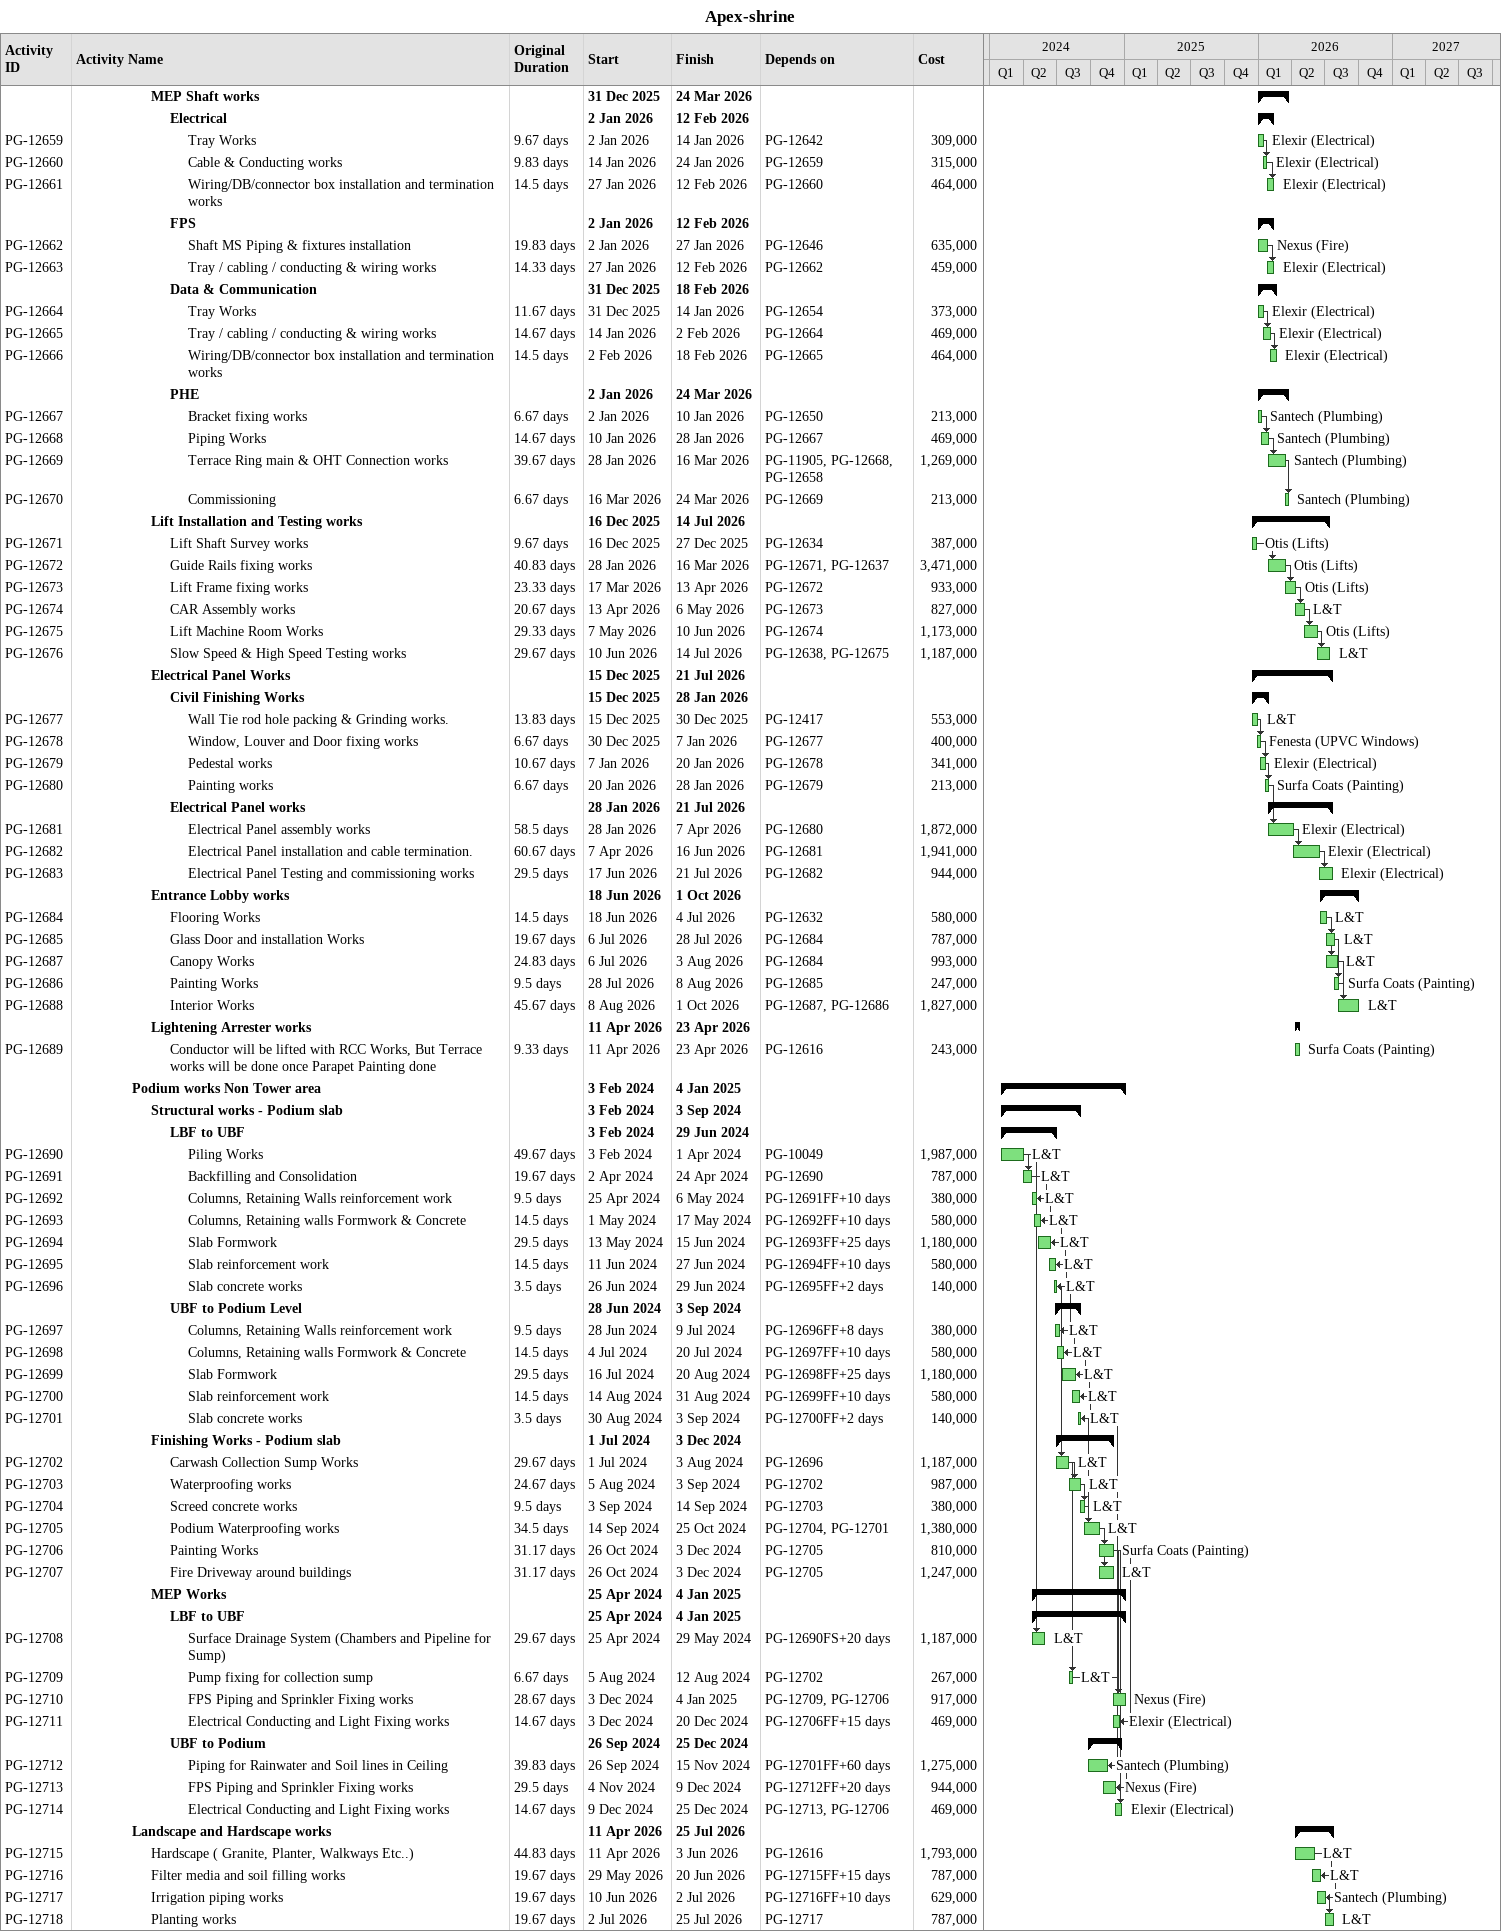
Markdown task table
Apex-shrine

| ID | Level | Task | Original duration | Start | Finish | Predecessors | Resources | Cost |
|---|---|---|---|---|---|---|---|---|
|  | 5 | **MEP Shaft works** |  | 2025-12-31 | 2026-03-24 |  |  |  |
|  | 6 | **Electrical** |  | 2026-01-02 | 2026-02-12 |  |  |  |
| PG-12659 | 7 | Tray Works | 9.67d | 2026-01-02 | 2026-01-14 | PG-12642 | Elexir (Electrical) | 309000 |
| PG-12660 | 7 | Cable & Conducting works | 9.83d | 2026-01-14 | 2026-01-24 | PG-12659 | Elexir (Electrical) | 315000 |
| PG-12661 | 7 | Wiring/DB/connector box installation and termination works | 14.5d | 2026-01-27 | 2026-02-12 | PG-12660 | Elexir (Electrical) | 464000 |
|  | 6 | **FPS** |  | 2026-01-02 | 2026-02-12 |  |  |  |
| PG-12662 | 7 | Shaft MS Piping & fixtures installation | 19.83d | 2026-01-02 | 2026-01-27 | PG-12646 | Nexus (Fire) | 635000 |
| PG-12663 | 7 | Tray / cabling / conducting & wiring works | 14.33d | 2026-01-27 | 2026-02-12 | PG-12662 | Elexir (Electrical) | 459000 |
|  | 6 | **Data & Communication** |  | 2025-12-31 | 2026-02-18 |  |  |  |
| PG-12664 | 7 | Tray Works | 11.67d | 2025-12-31 | 2026-01-14 | PG-12654 | Elexir (Electrical) | 373000 |
| PG-12665 | 7 | Tray / cabling / conducting & wiring works | 14.67d | 2026-01-14 | 2026-02-02 | PG-12664 | Elexir (Electrical) | 469000 |
| PG-12666 | 7 | Wiring/DB/connector box installation and termination works | 14.5d | 2026-02-02 | 2026-02-18 | PG-12665 | Elexir (Electrical) | 464000 |
|  | 6 | **PHE** |  | 2026-01-02 | 2026-03-24 |  |  |  |
| PG-12667 | 7 | Bracket fixing works | 6.67d | 2026-01-02 | 2026-01-10 | PG-12650 | Santech (Plumbing) | 213000 |
| PG-12668 | 7 | Piping Works | 14.67d | 2026-01-10 | 2026-01-28 | PG-12667 | Santech (Plumbing) | 469000 |
| PG-12669 | 7 | Terrace Ring main & OHT Connection works | 39.67d | 2026-01-28 | 2026-03-16 | PG-11905, PG-12668, PG-12658 | Santech (Plumbing) | 1269000 |
| PG-12670 | 7 | Commissioning | 6.67d | 2026-03-16 | 2026-03-24 | PG-12669 | Santech (Plumbing) | 213000 |
|  | 5 | **Lift Installation and Testing works** |  | 2025-12-16 | 2026-07-14 |  |  |  |
| PG-12671 | 6 | Lift Shaft Survey works | 9.67d | 2025-12-16 | 2025-12-27 | PG-12634 | Otis (Lifts) | 387000 |
| PG-12672 | 6 | Guide Rails fixing works | 40.83d | 2026-01-28 | 2026-03-16 | PG-12671, PG-12637 | Otis (Lifts) | 3471000 |
| PG-12673 | 6 | Lift Frame fixing works | 23.33d | 2026-03-17 | 2026-04-13 | PG-12672 | Otis (Lifts) | 933000 |
| PG-12674 | 6 | CAR Assembly works | 20.67d | 2026-04-13 | 2026-05-06 | PG-12673 | L&T | 827000 |
| PG-12675 | 6 | Lift Machine Room Works | 29.33d | 2026-05-07 | 2026-06-10 | PG-12674 | Otis (Lifts) | 1173000 |
| PG-12676 | 6 | Slow Speed & High Speed Testing works | 29.67d | 2026-06-10 | 2026-07-14 | PG-12638, PG-12675 | L&T | 1187000 |
|  | 5 | **Electrical Panel Works** |  | 2025-12-15 | 2026-07-21 |  |  |  |
|  | 6 | **Civil Finishing Works** |  | 2025-12-15 | 2026-01-28 |  |  |  |
| PG-12677 | 7 | Wall Tie rod hole packing & Grinding works. | 13.83d | 2025-12-15 | 2025-12-30 | PG-12417 | L&T | 553000 |
| PG-12678 | 7 | Window, Louver and Door fixing works | 6.67d | 2025-12-30 | 2026-01-07 | PG-12677 | Fenesta (UPVC Windows) | 400000 |
| PG-12679 | 7 | Pedestal works | 10.67d | 2026-01-07 | 2026-01-20 | PG-12678 | Elexir (Electrical) | 341000 |
| PG-12680 | 7 | Painting works | 6.67d | 2026-01-20 | 2026-01-28 | PG-12679 | Surfa Coats (Painting) | 213000 |
|  | 6 | **Electrical Panel works** |  | 2026-01-28 | 2026-07-21 |  |  |  |
| PG-12681 | 7 | Electrical Panel assembly works | 58.5d | 2026-01-28 | 2026-04-07 | PG-12680 | Elexir (Electrical) | 1872000 |
| PG-12682 | 7 | Electrical Panel installation and cable termination. | 60.67d | 2026-04-07 | 2026-06-16 | PG-12681 | Elexir (Electrical) | 1941000 |
| PG-12683 | 7 | Electrical Panel Testing and commissioning works | 29.5d | 2026-06-17 | 2026-07-21 | PG-12682 | Elexir (Electrical) | 944000 |
|  | 5 | **Entrance Lobby works** |  | 2026-06-18 | 2026-10-01 |  |  |  |
| PG-12684 | 6 | Flooring Works | 14.5d | 2026-06-18 | 2026-07-04 | PG-12632 | L&T | 580000 |
| PG-12685 | 6 | Glass Door and installation Works | 19.67d | 2026-07-06 | 2026-07-28 | PG-12684 | L&T | 787000 |
| PG-12687 | 6 | Canopy Works | 24.83d | 2026-07-06 | 2026-08-03 | PG-12684 | L&T | 993000 |
| PG-12686 | 6 | Painting Works | 9.5d | 2026-07-28 | 2026-08-08 | PG-12685 | Surfa Coats (Painting) | 247000 |
| PG-12688 | 6 | Interior Works | 45.67d | 2026-08-08 | 2026-10-01 | PG-12687, PG-12686 | L&T | 1827000 |
|  | 5 | **Lightening Arrester works** |  | 2026-04-11 | 2026-04-23 |  |  |  |
| PG-12689 | 6 | Conductor will be lifted with RCC Works, But Terrace works will be done once Parapet Painting done | 9.33d | 2026-04-11 | 2026-04-23 | PG-12616 | Surfa Coats (Painting) | 243000 |
|  | 4 | **Podium works Non Tower area** |  | 2024-02-03 | 2025-01-04 |  |  |  |
|  | 5 | **Structural works - Podium slab** |  | 2024-02-03 | 2024-09-03 |  |  |  |
|  | 6 | **LBF to UBF** |  | 2024-02-03 | 2024-06-29 |  |  |  |
| PG-12690 | 7 | Piling Works | 49.67d | 2024-02-03 | 2024-04-01 | PG-10049 | L&T | 1987000 |
| PG-12691 | 7 | Backfilling and Consolidation | 19.67d | 2024-04-02 | 2024-04-24 | PG-12690 | L&T | 787000 |
| PG-12692 | 7 | Columns, Retaining Walls reinforcement work | 9.5d | 2024-04-25 | 2024-05-06 | PG-12691FF+10d | L&T | 380000 |
| PG-12693 | 7 | Columns, Retaining walls Formwork & Concrete | 14.5d | 2024-05-01 | 2024-05-17 | PG-12692FF+10d | L&T | 580000 |
| PG-12694 | 7 | Slab Formwork | 29.5d | 2024-05-13 | 2024-06-15 | PG-12693FF+25d | L&T | 1180000 |
| PG-12695 | 7 | Slab reinforcement work | 14.5d | 2024-06-11 | 2024-06-27 | PG-12694FF+10d | L&T | 580000 |
| PG-12696 | 7 | Slab concrete works | 3.5d | 2024-06-26 | 2024-06-29 | PG-12695FF+2d | L&T | 140000 |
|  | 6 | **UBF to Podium Level** |  | 2024-06-28 | 2024-09-03 |  |  |  |
| PG-12697 | 7 | Columns, Retaining Walls reinforcement work | 9.5d | 2024-06-28 | 2024-07-09 | PG-12696FF+8d | L&T | 380000 |
| PG-12698 | 7 | Columns, Retaining walls Formwork & Concrete | 14.5d | 2024-07-04 | 2024-07-20 | PG-12697FF+10d | L&T | 580000 |
| PG-12699 | 7 | Slab Formwork | 29.5d | 2024-07-16 | 2024-08-20 | PG-12698FF+25d | L&T | 1180000 |
| PG-12700 | 7 | Slab reinforcement work | 14.5d | 2024-08-14 | 2024-08-31 | PG-12699FF+10d | L&T | 580000 |
| PG-12701 | 7 | Slab concrete works | 3.5d | 2024-08-30 | 2024-09-03 | PG-12700FF+2d | L&T | 140000 |
|  | 5 | **Finishing Works - Podium slab** |  | 2024-07-01 | 2024-12-03 |  |  |  |
| PG-12702 | 6 | Carwash Collection Sump Works | 29.67d | 2024-07-01 | 2024-08-03 | PG-12696 | L&T | 1187000 |
| PG-12703 | 6 | Waterproofing works | 24.67d | 2024-08-05 | 2024-09-03 | PG-12702 | L&T | 987000 |
| PG-12704 | 6 | Screed concrete works | 9.5d | 2024-09-03 | 2024-09-14 | PG-12703 | L&T | 380000 |
| PG-12705 | 6 | Podium Waterproofing works | 34.5d | 2024-09-14 | 2024-10-25 | PG-12704, PG-12701 | L&T | 1380000 |
| PG-12706 | 6 | Painting Works | 31.17d | 2024-10-26 | 2024-12-03 | PG-12705 | Surfa Coats (Painting) | 810000 |
| PG-12707 | 6 | Fire Driveway around buildings | 31.17d | 2024-10-26 | 2024-12-03 | PG-12705 | L&T | 1247000 |
|  | 5 | **MEP Works** |  | 2024-04-25 | 2025-01-04 |  |  |  |
|  | 6 | **LBF to UBF** |  | 2024-04-25 | 2025-01-04 |  |  |  |
| PG-12708 | 7 | Surface Drainage System (Chambers and Pipeline for Sump) | 29.67d | 2024-04-25 | 2024-05-29 | PG-12690FS+20d | L&T | 1187000 |
| PG-12709 | 7 | Pump fixing for collection sump | 6.67d | 2024-08-05 | 2024-08-12 | PG-12702 | L&T | 267000 |
| PG-12710 | 7 | FPS Piping and Sprinkler Fixing works | 28.67d | 2024-12-03 | 2025-01-04 | PG-12709, PG-12706 | Nexus (Fire) | 917000 |
| PG-12711 | 7 | Electrical Conducting and Light Fixing works | 14.67d | 2024-12-03 | 2024-12-20 | PG-12706FF+15d | Elexir (Electrical) | 469000 |
|  | 6 | **UBF to Podium** |  | 2024-09-26 | 2024-12-25 |  |  |  |
| PG-12712 | 7 | Piping for Rainwater and Soil lines in Ceiling | 39.83d | 2024-09-26 | 2024-11-15 | PG-12701FF+60d | Santech (Plumbing) | 1275000 |
| PG-12713 | 7 | FPS Piping and Sprinkler Fixing works | 29.5d | 2024-11-04 | 2024-12-09 | PG-12712FF+20d | Nexus (Fire) | 944000 |
| PG-12714 | 7 | Electrical Conducting and Light Fixing works | 14.67d | 2024-12-09 | 2024-12-25 | PG-12713, PG-12706 | Elexir (Electrical) | 469000 |
|  | 4 | **Landscape and Hardscape works** |  | 2026-04-11 | 2026-07-25 |  |  |  |
| PG-12715 | 5 | Hardscape ( Granite, Planter, Walkways Etc..) | 44.83d | 2026-04-11 | 2026-06-03 | PG-12616 | L&T | 1793000 |
| PG-12716 | 5 | Filter media and soil filling works | 19.67d | 2026-05-29 | 2026-06-20 | PG-12715FF+15d | L&T | 787000 |
| PG-12717 | 5 | Irrigation piping works | 19.67d | 2026-06-10 | 2026-07-02 | PG-12716FF+10d | Santech (Plumbing) | 629000 |
| PG-12718 | 5 | Planting works | 19.67d | 2026-07-02 | 2026-07-25 | PG-12717 | L&T | 787000 |
